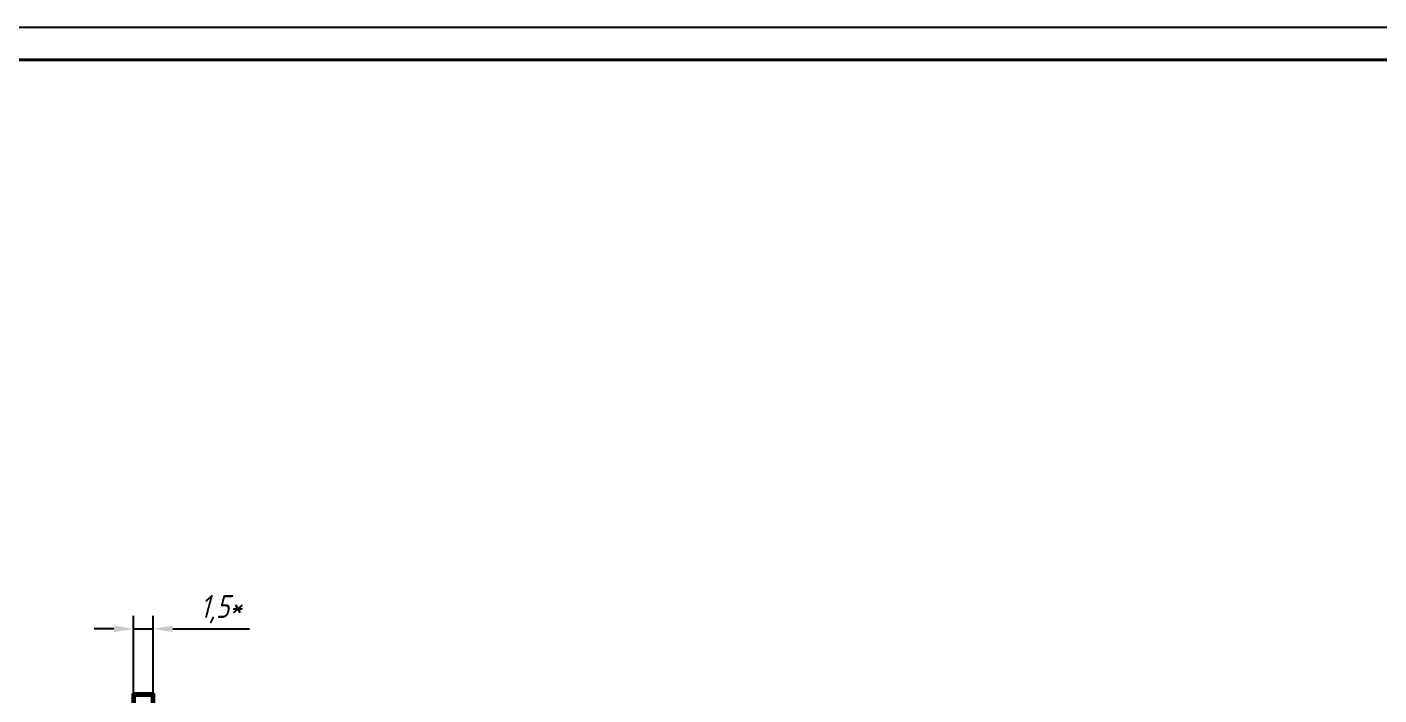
# Paper-space layout 'Layout1' of a CAD drawing. Extents: x -1 to 840, y -1 to 593.
# Drawn here: x 412.6 to 619, y 491.3 to 593.2 of the extents above; entities that cross this region are included whole.
import ezdxf

# ---------------------------------------------------------------- set-up
doc = ezdxf.new("R2010")
doc.units = 0
doc.header["$MEASUREMENT"] = 0
doc.layers.get('0').update_dxf_attribs({"linetype": 'CONTINUOUS', "lineweight": 15})
doc.layers.get('DEFPOINTS').update_dxf_attribs({"linetype": 'CONTINUOUS'})
doc.layers.add('KONTUR', color=7, linetype='CONTINUOUS')
doc.layers.add('PDF _Геометрия', color=7, linetype='CONTINUOUS')
doc.layers.add('Основная', color=7, linetype='CONTINUOUS', lineweight=40)
doc.styles.add('GOST type A0', font='', dxfattribs={"oblique": 15, "height": 3.5})
doc.styles.get('GOST type A0').set_extended_font_data('GOST type A')
doc.dimstyles.new('ГОСТ type A', dxfattribs={"dimtxt": 3.5, "dimasz": 3, "dimexe": 2, "dimexo": 0, "dimgap": 1, "dimtad": 1, "dimtoh": 1, "dimtxsty": 'GOST type A0', "dimcen": 0, "dimazin": 2, "dimtfac": 1, "dimtmove": 0, "dimatfit": 3, "dimfxl": 1, "dimarcsym": 0})

# ---------------------------------------------------------------- blocks, each defined once
blk = doc.blocks.new('*D24')
at = {"color": 0, "lineweight": -2, "transparency": 16777216}
for p, q in [((428.85, 491.36), (428.85, 503.36)), ((431.85, 491.36), (431.85, 503.36)), ((425.85, 501.36), (422.85, 501.36)), ((428.85, 501.36), (431.85, 501.36)), ((434.85, 501.36), (446.55, 501.36))]:
    blk.add_line(p, q, dxfattribs=at)
at = {"color": 0, "transparency": 16777216}
for points in [[(425.85, 501.86), (425.85, 500.86), (428.85, 501.36)], [(434.85, 501.86), (434.85, 500.86), (431.85, 501.36)]]:
    blk.add_solid(points, dxfattribs=at)
at = {"layer": 'DEFPOINTS', "color": 0, "transparency": 16777216}
for p in [(431.85, 501.36), (428.85, 491.36), (431.85, 491.36)]:
    blk.add_point(p, dxfattribs=at)
at = {"color": 0, "transparency": 16777216, "insert": (442.2, 504.37), "char_height": 3.5, "attachment_point": 5, "style": 'GOST type A0'}
blk.add_mtext('1,5*', dxfattribs=at)

psp = doc.layouts.get("Layout1")

# ---------------------------------------------------------------- linework, layer by layer
psp.add_line((428.849, 491.359), (428.849, 501.359))
at = {"layer": 'KONTUR'}
psp.add_line((-0.792, 593.208), (840.208, 593.208), dxfattribs=at)
at = {"layer": 'PDF _Геометрия', "lineweight": 60}
psp.add_lwpolyline([(431.85, 491.359), (428.849, 491.359), (431.85, 491.359), (428.849, 491.359), (428.849, 331.359), (431.85, 331.359)], close=True, dxfattribs=at)
at = {"layer": 'PDF _Геометрия', "lineweight": 0}
psp.add_lwpolyline([(431.85, 491.359), (431.85, 491.359)], dxfattribs=at)
psp.add_lwpolyline([(431.85, 491.359), (431.85, 491.359)], dxfattribs=at)
psp.add_lwpolyline([(431.85, 491.359), (431.85, 491.359)], dxfattribs=at)
psp.add_lwpolyline([(431.85, 491.359), (431.85, 491.359)], dxfattribs=at)
psp.add_lwpolyline([(431.85, 491.359), (431.85, 491.359)], dxfattribs=at)
psp.add_lwpolyline([(431.85, 491.359), (431.85, 491.359)], dxfattribs=at)
psp.add_lwpolyline([(431.85, 491.359), (431.85, 491.359)], dxfattribs=at)
psp.add_lwpolyline([(431.85, 491.359), (431.85, 491.359)], dxfattribs=at)
psp.add_lwpolyline([(431.85, 491.359), (431.85, 491.359)], dxfattribs=at)
psp.add_lwpolyline([(431.85, 491.359), (431.85, 491.359)], dxfattribs=at)
psp.add_lwpolyline([(431.85, 491.359), (431.85, 491.359)], dxfattribs=at)
psp.add_lwpolyline([(431.85, 491.359), (431.85, 491.359)], dxfattribs=at)
psp.add_lwpolyline([(431.85, 491.359), (431.85, 491.359)], dxfattribs=at)
psp.add_lwpolyline([(431.85, 491.359), (431.85, 491.359)], dxfattribs=at)
psp.add_lwpolyline([(431.85, 491.359), (431.85, 491.359)], dxfattribs=at)
psp.add_lwpolyline([(431.85, 491.359), (431.85, 491.359)], dxfattribs=at)
psp.add_lwpolyline([(431.85, 491.359), (431.85, 491.359)], dxfattribs=at)
psp.add_lwpolyline([(431.85, 491.359), (431.85, 491.359)], dxfattribs=at)
psp.add_lwpolyline([(431.85, 491.359), (431.85, 491.359)], dxfattribs=at)
psp.add_lwpolyline([(431.85, 491.359), (431.85, 491.359)], dxfattribs=at)
psp.add_lwpolyline([(431.85, 491.359), (431.85, 491.359)], dxfattribs=at)
psp.add_lwpolyline([(431.85, 491.359), (431.85, 491.359)], dxfattribs=at)
psp.add_lwpolyline([(431.85, 491.359), (431.85, 491.359)], dxfattribs=at)
psp.add_lwpolyline([(431.85, 491.359), (431.85, 491.359)], dxfattribs=at)
psp.add_lwpolyline([(431.85, 491.359), (431.85, 491.359)], dxfattribs=at)
psp.add_lwpolyline([(431.85, 491.359), (431.85, 491.359)], dxfattribs=at)
psp.add_lwpolyline([(431.85, 491.359), (431.85, 491.359)], dxfattribs=at)
psp.add_lwpolyline([(431.85, 491.359), (431.85, 491.359)], dxfattribs=at)
psp.add_lwpolyline([(431.85, 491.359), (431.85, 491.359)], dxfattribs=at)
psp.add_lwpolyline([(431.85, 491.359), (431.85, 491.359)], dxfattribs=at)
psp.add_lwpolyline([(431.85, 491.359), (431.85, 491.359)], dxfattribs=at)
psp.add_lwpolyline([(431.85, 491.359), (431.85, 491.359)], dxfattribs=at)
psp.add_lwpolyline([(431.85, 491.359), (431.85, 491.359)], dxfattribs=at)
psp.add_lwpolyline([(431.85, 491.359), (431.85, 491.359)], dxfattribs=at)
psp.add_lwpolyline([(431.85, 491.359), (431.85, 491.359)], dxfattribs=at)
psp.add_lwpolyline([(431.85, 491.359), (431.85, 491.359)], dxfattribs=at)
psp.add_lwpolyline([(431.85, 491.359), (431.85, 491.359)], dxfattribs=at)
psp.add_lwpolyline([(431.85, 491.359), (431.85, 491.359)], dxfattribs=at)
psp.add_lwpolyline([(431.85, 491.359), (431.85, 491.359)], dxfattribs=at)
psp.add_lwpolyline([(431.85, 491.359), (431.85, 491.359)], dxfattribs=at)
psp.add_lwpolyline([(431.85, 491.359), (431.85, 491.359)], dxfattribs=at)
psp.add_lwpolyline([(431.85, 491.359), (431.85, 491.359)], dxfattribs=at)
psp.add_lwpolyline([(431.85, 491.359), (431.85, 491.359)], dxfattribs=at)
psp.add_lwpolyline([(431.85, 491.359), (431.85, 491.359)], dxfattribs=at)
psp.add_lwpolyline([(431.85, 491.359), (431.85, 491.359)], dxfattribs=at)
psp.add_lwpolyline([(431.85, 491.359), (431.85, 491.359)], dxfattribs=at)
psp.add_lwpolyline([(431.85, 491.359), (431.85, 491.359)], dxfattribs=at)
psp.add_lwpolyline([(431.85, 491.359), (431.85, 491.359)], dxfattribs=at)
psp.add_lwpolyline([(431.85, 491.359), (431.85, 491.359)], dxfattribs=at)
psp.add_lwpolyline([(431.85, 491.359), (431.85, 491.359)], dxfattribs=at)
psp.add_lwpolyline([(431.85, 491.359), (431.85, 491.359)], dxfattribs=at)
psp.add_lwpolyline([(431.85, 491.359), (431.85, 491.359)], dxfattribs=at)
psp.add_lwpolyline([(431.85, 491.359), (431.85, 491.359)], dxfattribs=at)
psp.add_lwpolyline([(431.85, 491.359), (431.85, 491.359)], dxfattribs=at)
psp.add_lwpolyline([(431.85, 491.359), (431.85, 491.359)], dxfattribs=at)
psp.add_lwpolyline([(431.85, 491.359), (431.85, 491.359)], dxfattribs=at)
psp.add_lwpolyline([(431.85, 491.359), (431.85, 491.359)], dxfattribs=at)
psp.add_lwpolyline([(431.85, 491.359), (431.85, 491.359)], dxfattribs=at)
psp.add_lwpolyline([(431.85, 491.359), (431.85, 491.359)], dxfattribs=at)
psp.add_lwpolyline([(431.85, 491.359), (431.85, 491.359)], dxfattribs=at)
psp.add_lwpolyline([(431.85, 491.359), (431.85, 491.359)], dxfattribs=at)
psp.add_lwpolyline([(431.85, 491.359), (431.85, 491.359)], dxfattribs=at)
psp.add_lwpolyline([(431.85, 491.359), (431.85, 491.359)], dxfattribs=at)
psp.add_lwpolyline([(431.85, 491.359), (431.85, 491.359)], dxfattribs=at)
psp.add_lwpolyline([(431.85, 491.359), (431.85, 491.359)], dxfattribs=at)
psp.add_lwpolyline([(431.85, 491.359), (431.85, 491.359)], dxfattribs=at)
psp.add_lwpolyline([(431.85, 491.359), (431.85, 491.359)], dxfattribs=at)
psp.add_lwpolyline([(431.85, 491.359), (431.85, 491.359)], dxfattribs=at)
psp.add_lwpolyline([(431.85, 491.359), (431.85, 491.359)], dxfattribs=at)
psp.add_lwpolyline([(431.85, 491.359), (431.85, 491.359)], dxfattribs=at)
psp.add_lwpolyline([(431.85, 491.359), (431.85, 491.359)], dxfattribs=at)
psp.add_lwpolyline([(431.85, 491.359), (431.85, 491.359)], dxfattribs=at)
psp.add_lwpolyline([(431.85, 491.359), (431.85, 491.359)], dxfattribs=at)
psp.add_lwpolyline([(431.85, 491.359), (431.85, 491.359)], dxfattribs=at)
psp.add_lwpolyline([(431.85, 491.359), (431.85, 491.359)], dxfattribs=at)
psp.add_lwpolyline([(431.85, 491.359), (431.85, 491.359)], dxfattribs=at)
psp.add_lwpolyline([(431.85, 491.359), (431.85, 491.359)], dxfattribs=at)
psp.add_lwpolyline([(431.85, 491.359), (431.85, 491.359)], dxfattribs=at)
psp.add_lwpolyline([(431.85, 491.359), (431.85, 491.359)], dxfattribs=at)
psp.add_lwpolyline([(431.85, 491.359), (431.85, 491.359)], dxfattribs=at)
psp.add_lwpolyline([(431.85, 491.359), (431.85, 491.359)], dxfattribs=at)
psp.add_lwpolyline([(431.85, 491.359), (431.85, 491.359)], dxfattribs=at)
psp.add_lwpolyline([(431.85, 491.359), (431.85, 491.359)], dxfattribs=at)
psp.add_lwpolyline([(431.85, 491.359), (431.85, 491.359)], dxfattribs=at)
psp.add_lwpolyline([(431.85, 491.359), (431.85, 491.359)], dxfattribs=at)
psp.add_lwpolyline([(431.85, 491.359), (431.85, 491.359)], dxfattribs=at)
psp.add_lwpolyline([(431.85, 491.359), (431.85, 491.359)], dxfattribs=at)
psp.add_lwpolyline([(431.85, 491.359), (431.85, 491.359)], dxfattribs=at)
psp.add_lwpolyline([(431.85, 491.359), (431.85, 491.359)], dxfattribs=at)
psp.add_lwpolyline([(431.85, 491.359), (431.85, 491.359)], dxfattribs=at)
psp.add_lwpolyline([(431.85, 491.359), (431.85, 491.359)], dxfattribs=at)
psp.add_lwpolyline([(431.85, 491.359), (431.85, 491.359)], dxfattribs=at)
psp.add_lwpolyline([(431.85, 491.359), (431.85, 491.359)], dxfattribs=at)
psp.add_lwpolyline([(431.85, 491.359), (431.85, 491.359)], dxfattribs=at)
psp.add_lwpolyline([(431.85, 491.359), (431.85, 491.359)], dxfattribs=at)
psp.add_lwpolyline([(431.85, 491.359), (431.85, 491.359)], dxfattribs=at)
psp.add_lwpolyline([(431.85, 491.359), (431.85, 491.359)], dxfattribs=at)
psp.add_lwpolyline([(431.85, 491.359), (431.85, 491.359)], dxfattribs=at)
psp.add_lwpolyline([(431.85, 491.359), (431.85, 491.359)], dxfattribs=at)
psp.add_lwpolyline([(431.85, 491.359), (431.85, 491.359)], dxfattribs=at)
psp.add_lwpolyline([(431.85, 491.359), (431.85, 491.359)], dxfattribs=at)
psp.add_lwpolyline([(431.85, 491.359), (431.85, 491.359)], dxfattribs=at)
psp.add_lwpolyline([(431.85, 491.359), (431.85, 491.359)], dxfattribs=at)
psp.add_lwpolyline([(431.85, 491.359), (431.85, 491.359)], dxfattribs=at)
psp.add_lwpolyline([(431.85, 491.359), (431.85, 491.359)], dxfattribs=at)
psp.add_lwpolyline([(431.85, 491.359), (431.85, 491.359)], dxfattribs=at)
psp.add_lwpolyline([(431.85, 491.359), (431.85, 491.359)], dxfattribs=at)
psp.add_lwpolyline([(431.85, 491.359), (431.85, 491.359)], dxfattribs=at)
psp.add_lwpolyline([(431.85, 491.359), (431.85, 491.359)], dxfattribs=at)
psp.add_lwpolyline([(431.85, 491.359), (431.85, 491.359)], dxfattribs=at)
psp.add_lwpolyline([(431.85, 491.359), (431.85, 491.359)], dxfattribs=at)
psp.add_lwpolyline([(431.85, 491.359), (431.85, 491.359)], dxfattribs=at)
psp.add_lwpolyline([(431.85, 491.359), (431.85, 491.359)], dxfattribs=at)
psp.add_lwpolyline([(431.85, 491.359), (431.85, 491.359)], dxfattribs=at)
psp.add_lwpolyline([(431.85, 491.359), (431.85, 491.359)], dxfattribs=at)
psp.add_lwpolyline([(431.85, 491.359), (431.85, 491.359)], dxfattribs=at)
psp.add_lwpolyline([(431.85, 491.359), (431.85, 491.359)], dxfattribs=at)
psp.add_lwpolyline([(431.85, 491.359), (431.85, 491.359)], dxfattribs=at)
psp.add_lwpolyline([(431.85, 491.359), (431.85, 491.359)], dxfattribs=at)
psp.add_lwpolyline([(431.85, 491.359), (431.85, 491.359)], dxfattribs=at)
psp.add_lwpolyline([(431.85, 491.359), (431.85, 491.359)], dxfattribs=at)
psp.add_lwpolyline([(431.85, 491.359), (431.85, 491.359)], dxfattribs=at)
psp.add_lwpolyline([(431.85, 491.359), (431.85, 491.359)], dxfattribs=at)
psp.add_lwpolyline([(431.85, 491.359), (431.85, 491.359)], dxfattribs=at)
psp.add_lwpolyline([(431.85, 491.359), (431.85, 491.359)], dxfattribs=at)
psp.add_lwpolyline([(431.85, 491.359), (431.85, 491.359)], dxfattribs=at)
psp.add_lwpolyline([(431.85, 491.359), (431.85, 491.359)], dxfattribs=at)
psp.add_lwpolyline([(431.85, 491.359), (431.85, 491.359)], dxfattribs=at)
psp.add_lwpolyline([(431.85, 491.359), (431.85, 491.359)], dxfattribs=at)
psp.add_lwpolyline([(431.85, 491.359), (431.85, 491.359)], dxfattribs=at)
psp.add_lwpolyline([(431.85, 491.359), (431.85, 491.359)], dxfattribs=at)
psp.add_lwpolyline([(431.85, 491.359), (431.85, 491.359)], dxfattribs=at)
psp.add_lwpolyline([(431.85, 491.359), (431.85, 491.359)], dxfattribs=at)
psp.add_lwpolyline([(431.85, 491.359), (431.85, 491.359)], dxfattribs=at)
psp.add_lwpolyline([(431.85, 491.359), (431.85, 491.359)], dxfattribs=at)
psp.add_lwpolyline([(431.85, 491.359), (431.85, 491.359)], dxfattribs=at)
psp.add_lwpolyline([(431.85, 491.359), (431.85, 491.359)], dxfattribs=at)
psp.add_lwpolyline([(431.85, 491.359), (431.85, 491.359)], dxfattribs=at)
psp.add_lwpolyline([(431.85, 491.359), (431.85, 491.359)], dxfattribs=at)
psp.add_lwpolyline([(431.85, 491.359), (431.85, 491.359)], dxfattribs=at)
psp.add_lwpolyline([(431.85, 491.359), (431.85, 491.359)], dxfattribs=at)
psp.add_lwpolyline([(431.85, 491.359), (431.85, 491.359)], dxfattribs=at)
psp.add_lwpolyline([(431.85, 491.359), (431.85, 491.359)], dxfattribs=at)
psp.add_lwpolyline([(431.85, 491.359), (431.85, 491.359)], dxfattribs=at)
psp.add_lwpolyline([(431.85, 491.359), (431.85, 491.359)], dxfattribs=at)
psp.add_lwpolyline([(431.85, 491.359), (431.85, 491.359)], dxfattribs=at)
psp.add_lwpolyline([(431.85, 491.359), (431.85, 491.359)], dxfattribs=at)
psp.add_lwpolyline([(431.85, 491.359), (431.85, 491.359)], dxfattribs=at)
psp.add_lwpolyline([(431.85, 491.359), (431.85, 491.359)], dxfattribs=at)
psp.add_lwpolyline([(431.85, 491.359), (431.85, 491.359)], dxfattribs=at)
psp.add_lwpolyline([(431.85, 491.359), (431.85, 491.359)], dxfattribs=at)
psp.add_lwpolyline([(431.85, 491.359), (431.85, 491.359)], dxfattribs=at)
psp.add_lwpolyline([(431.85, 491.359), (431.85, 491.359)], dxfattribs=at)
psp.add_lwpolyline([(431.85, 491.359), (431.85, 491.359)], dxfattribs=at)
psp.add_lwpolyline([(431.85, 491.359), (431.85, 491.359)], dxfattribs=at)
psp.add_lwpolyline([(431.85, 491.359), (431.85, 491.359)], dxfattribs=at)
psp.add_lwpolyline([(431.85, 491.359), (431.85, 491.359)], dxfattribs=at)
psp.add_lwpolyline([(431.85, 491.359), (431.85, 491.359)], dxfattribs=at)
psp.add_lwpolyline([(431.85, 491.359), (431.85, 491.359)], dxfattribs=at)
psp.add_lwpolyline([(431.85, 491.359), (431.85, 491.359)], dxfattribs=at)
psp.add_lwpolyline([(431.85, 491.359), (431.85, 491.359)], dxfattribs=at)
psp.add_lwpolyline([(431.85, 491.359), (431.85, 491.359)], dxfattribs=at)
psp.add_lwpolyline([(431.85, 491.359), (431.85, 491.359)], dxfattribs=at)
psp.add_lwpolyline([(431.85, 491.359), (431.85, 491.359)], dxfattribs=at)
psp.add_lwpolyline([(431.85, 491.359), (431.85, 491.359)], dxfattribs=at)
psp.add_lwpolyline([(431.85, 491.359), (431.85, 491.359)], dxfattribs=at)
psp.add_lwpolyline([(431.85, 491.359), (431.85, 491.359)], dxfattribs=at)
psp.add_lwpolyline([(431.85, 491.359), (431.85, 491.359)], dxfattribs=at)
psp.add_lwpolyline([(431.85, 491.359), (431.85, 491.359)], dxfattribs=at)
psp.add_lwpolyline([(431.85, 491.359), (431.85, 491.359)], dxfattribs=at)
psp.add_lwpolyline([(431.85, 491.359), (431.85, 491.359)], dxfattribs=at)
psp.add_lwpolyline([(431.85, 491.359), (431.85, 491.359)], dxfattribs=at)
psp.add_lwpolyline([(431.85, 491.359), (431.85, 491.359)], dxfattribs=at)
psp.add_lwpolyline([(431.85, 491.359), (431.85, 491.359)], dxfattribs=at)
psp.add_lwpolyline([(431.85, 491.359), (431.85, 491.359)], dxfattribs=at)
psp.add_lwpolyline([(431.85, 491.359), (431.85, 491.359)], dxfattribs=at)
psp.add_lwpolyline([(431.85, 491.359), (431.85, 491.359)], dxfattribs=at)
psp.add_lwpolyline([(431.85, 491.359), (431.85, 491.359)], dxfattribs=at)
psp.add_lwpolyline([(431.85, 491.359), (431.85, 491.359)], dxfattribs=at)
psp.add_lwpolyline([(431.85, 491.359), (431.85, 491.359)], dxfattribs=at)
psp.add_lwpolyline([(431.85, 491.359), (431.85, 491.359)], dxfattribs=at)
psp.add_lwpolyline([(431.85, 491.359), (431.85, 491.359)], dxfattribs=at)
psp.add_lwpolyline([(431.85, 491.359), (431.85, 491.359)], dxfattribs=at)
psp.add_lwpolyline([(431.85, 491.359), (431.85, 491.359)], dxfattribs=at)
psp.add_lwpolyline([(431.85, 491.359), (431.85, 491.359)], dxfattribs=at)
psp.add_lwpolyline([(431.85, 491.359), (431.85, 491.359)], dxfattribs=at)
psp.add_lwpolyline([(431.85, 491.359), (431.85, 491.359)], dxfattribs=at)
psp.add_lwpolyline([(431.85, 491.359), (431.85, 491.359)], dxfattribs=at)
psp.add_lwpolyline([(431.85, 491.359), (431.85, 491.359)], dxfattribs=at)
psp.add_lwpolyline([(431.85, 491.359), (431.85, 491.359)], dxfattribs=at)
psp.add_lwpolyline([(431.85, 491.359), (431.85, 491.359)], dxfattribs=at)
psp.add_lwpolyline([(431.85, 491.359), (431.85, 491.359)], dxfattribs=at)
psp.add_lwpolyline([(431.85, 491.359), (431.85, 491.359)], dxfattribs=at)
psp.add_lwpolyline([(431.85, 491.359), (431.85, 491.359)], dxfattribs=at)
psp.add_lwpolyline([(431.85, 491.359), (431.85, 491.359)], dxfattribs=at)
psp.add_lwpolyline([(431.85, 491.359), (431.85, 491.359)], dxfattribs=at)
psp.add_lwpolyline([(431.85, 491.359), (431.85, 491.359)], dxfattribs=at)
psp.add_lwpolyline([(431.85, 491.359), (431.85, 491.359)], dxfattribs=at)
psp.add_lwpolyline([(431.85, 491.359), (431.85, 491.359)], dxfattribs=at)
psp.add_lwpolyline([(431.85, 491.359), (431.85, 491.359)], dxfattribs=at)
psp.add_lwpolyline([(431.85, 491.359), (431.85, 491.359)], dxfattribs=at)
psp.add_lwpolyline([(431.85, 491.359), (431.85, 491.359)], dxfattribs=at)
psp.add_lwpolyline([(431.85, 491.359), (431.85, 491.359)], dxfattribs=at)
psp.add_lwpolyline([(431.85, 491.359), (431.85, 491.359)], dxfattribs=at)
psp.add_lwpolyline([(431.85, 491.359), (431.85, 491.359)], dxfattribs=at)
psp.add_lwpolyline([(431.85, 491.359), (431.85, 491.359)], dxfattribs=at)
psp.add_lwpolyline([(431.85, 491.359), (431.85, 491.359)], dxfattribs=at)
psp.add_lwpolyline([(431.85, 491.359), (431.85, 491.359)], dxfattribs=at)
psp.add_lwpolyline([(431.85, 491.359), (431.85, 491.359)], dxfattribs=at)
psp.add_lwpolyline([(431.85, 491.359), (431.85, 491.359)], dxfattribs=at)
psp.add_lwpolyline([(431.85, 491.359), (431.85, 491.359)], dxfattribs=at)
psp.add_lwpolyline([(431.85, 491.359), (431.85, 491.359)], dxfattribs=at)
psp.add_lwpolyline([(431.85, 491.359), (431.85, 491.359)], dxfattribs=at)
psp.add_lwpolyline([(431.85, 491.359), (431.85, 491.359)], dxfattribs=at)
psp.add_lwpolyline([(431.85, 491.359), (431.85, 491.359)], dxfattribs=at)
psp.add_lwpolyline([(431.85, 491.359), (431.85, 491.359)], dxfattribs=at)
psp.add_lwpolyline([(431.85, 491.359), (431.85, 491.359)], dxfattribs=at)
psp.add_lwpolyline([(431.85, 491.359), (431.85, 491.359)], dxfattribs=at)
psp.add_lwpolyline([(431.85, 491.359), (431.85, 491.359)], dxfattribs=at)
psp.add_lwpolyline([(431.85, 491.359), (431.85, 491.359)], dxfattribs=at)
psp.add_lwpolyline([(431.85, 491.359), (431.85, 491.359)], dxfattribs=at)
psp.add_lwpolyline([(431.85, 491.359), (431.85, 491.359)], dxfattribs=at)
psp.add_lwpolyline([(431.85, 491.359), (431.85, 491.359)], dxfattribs=at)
psp.add_lwpolyline([(431.85, 491.359), (431.85, 491.359)], dxfattribs=at)
psp.add_lwpolyline([(431.85, 491.359), (431.85, 491.359)], dxfattribs=at)
psp.add_lwpolyline([(431.85, 491.359), (431.85, 491.359)], dxfattribs=at)
psp.add_lwpolyline([(431.85, 491.359), (431.85, 491.359)], dxfattribs=at)
psp.add_lwpolyline([(431.85, 491.359), (431.85, 491.359)], dxfattribs=at)
psp.add_lwpolyline([(431.85, 491.359), (431.85, 491.359)], dxfattribs=at)
psp.add_lwpolyline([(431.85, 491.359), (431.85, 491.359)], dxfattribs=at)
psp.add_lwpolyline([(431.85, 491.359), (431.85, 491.359)], dxfattribs=at)
psp.add_lwpolyline([(431.85, 491.359), (431.85, 491.359)], dxfattribs=at)
psp.add_lwpolyline([(431.85, 491.359), (431.85, 491.359)], dxfattribs=at)
psp.add_lwpolyline([(431.85, 491.359), (431.85, 491.359)], dxfattribs=at)
psp.add_lwpolyline([(431.85, 491.359), (431.85, 491.359)], dxfattribs=at)
psp.add_lwpolyline([(431.85, 491.359), (431.85, 491.359)], dxfattribs=at)
psp.add_lwpolyline([(431.85, 491.359), (431.85, 491.359)], dxfattribs=at)
psp.add_lwpolyline([(431.85, 491.359), (431.85, 491.359)], dxfattribs=at)
psp.add_lwpolyline([(431.85, 491.359), (431.85, 491.359)], dxfattribs=at)
psp.add_lwpolyline([(431.85, 491.359), (431.85, 491.359)], dxfattribs=at)
psp.add_lwpolyline([(431.85, 491.359), (431.85, 491.359)], dxfattribs=at)
psp.add_lwpolyline([(431.85, 491.359), (431.85, 491.359)], dxfattribs=at)
psp.add_lwpolyline([(431.85, 491.359), (431.85, 491.359)], dxfattribs=at)
psp.add_lwpolyline([(431.85, 491.359), (431.85, 491.359)], dxfattribs=at)
psp.add_lwpolyline([(431.85, 491.359), (431.85, 491.359)], dxfattribs=at)
psp.add_lwpolyline([(431.85, 491.359), (431.85, 491.359)], dxfattribs=at)
psp.add_lwpolyline([(431.85, 491.359), (431.85, 491.359)], dxfattribs=at)
psp.add_lwpolyline([(431.85, 491.359), (431.85, 491.359)], dxfattribs=at)
psp.add_lwpolyline([(431.85, 491.359), (431.85, 491.359)], dxfattribs=at)
psp.add_lwpolyline([(431.85, 491.359), (431.85, 491.359)], dxfattribs=at)
psp.add_lwpolyline([(431.85, 491.359), (431.85, 491.359)], dxfattribs=at)
psp.add_lwpolyline([(431.85, 491.359), (431.85, 491.359)], dxfattribs=at)
psp.add_lwpolyline([(431.85, 491.359), (431.85, 491.359)], dxfattribs=at)
psp.add_lwpolyline([(431.85, 491.359), (431.85, 491.359)], dxfattribs=at)
psp.add_lwpolyline([(431.85, 491.359), (431.85, 491.359)], dxfattribs=at)
psp.add_lwpolyline([(431.85, 491.359), (431.85, 491.359)], dxfattribs=at)
psp.add_lwpolyline([(431.85, 491.359), (431.85, 491.359)], dxfattribs=at)
psp.add_lwpolyline([(431.85, 491.359), (431.85, 491.359)], dxfattribs=at)
psp.add_lwpolyline([(431.85, 491.359), (431.85, 491.359)], dxfattribs=at)
psp.add_lwpolyline([(431.85, 491.359), (431.85, 491.359)], dxfattribs=at)
psp.add_lwpolyline([(431.85, 491.359), (431.85, 491.359)], dxfattribs=at)
psp.add_lwpolyline([(431.85, 491.359), (431.85, 491.359)], dxfattribs=at)
psp.add_lwpolyline([(431.85, 491.359), (431.85, 491.359)], dxfattribs=at)
psp.add_lwpolyline([(431.85, 491.359), (431.85, 491.359)], dxfattribs=at)
psp.add_lwpolyline([(431.85, 491.359), (431.85, 491.359)], dxfattribs=at)
psp.add_lwpolyline([(431.85, 491.359), (431.85, 491.359)], dxfattribs=at)
psp.add_lwpolyline([(431.85, 491.359), (431.85, 491.359)], dxfattribs=at)
psp.add_lwpolyline([(431.85, 491.359), (431.85, 491.359)], dxfattribs=at)
psp.add_lwpolyline([(431.85, 491.359), (431.85, 491.359)], dxfattribs=at)
psp.add_lwpolyline([(431.85, 491.359), (431.85, 491.359)], dxfattribs=at)
psp.add_lwpolyline([(431.85, 491.359), (431.85, 491.359)], dxfattribs=at)
psp.add_lwpolyline([(431.85, 491.359), (431.85, 491.359)], dxfattribs=at)
psp.add_lwpolyline([(431.85, 491.359), (431.85, 491.359)], dxfattribs=at)
psp.add_lwpolyline([(431.85, 491.359), (431.85, 491.359)], dxfattribs=at)
psp.add_lwpolyline([(431.85, 491.359), (431.85, 491.359)], dxfattribs=at)
psp.add_lwpolyline([(431.85, 491.359), (431.85, 491.359)], dxfattribs=at)
psp.add_lwpolyline([(431.85, 491.359), (431.85, 491.359)], dxfattribs=at)
psp.add_lwpolyline([(431.85, 491.359), (431.85, 491.359)], dxfattribs=at)
psp.add_lwpolyline([(431.85, 491.359), (431.85, 491.359)], dxfattribs=at)
psp.add_lwpolyline([(431.85, 491.359), (431.85, 491.359)], dxfattribs=at)
psp.add_lwpolyline([(431.85, 491.359), (431.85, 491.359)], dxfattribs=at)
psp.add_lwpolyline([(431.85, 491.359), (431.85, 491.359)], dxfattribs=at)
psp.add_lwpolyline([(431.85, 491.359), (431.85, 491.359)], dxfattribs=at)
psp.add_lwpolyline([(431.85, 491.359), (431.85, 491.359)], dxfattribs=at)
psp.add_lwpolyline([(431.85, 491.359), (431.85, 491.359)], dxfattribs=at)
psp.add_lwpolyline([(431.85, 491.359), (431.85, 491.359)], dxfattribs=at)
psp.add_lwpolyline([(431.85, 491.359), (431.85, 491.359)], dxfattribs=at)
psp.add_lwpolyline([(431.85, 491.359), (431.85, 491.359)], dxfattribs=at)
psp.add_lwpolyline([(431.85, 491.359), (431.85, 491.359)], dxfattribs=at)
psp.add_lwpolyline([(431.85, 491.359), (431.85, 491.359)], dxfattribs=at)
psp.add_lwpolyline([(431.85, 491.359), (431.85, 491.359)], dxfattribs=at)
psp.add_lwpolyline([(431.85, 491.359), (431.85, 491.359)], dxfattribs=at)
psp.add_lwpolyline([(431.85, 491.359), (431.85, 491.359)], dxfattribs=at)
psp.add_lwpolyline([(431.85, 491.359), (431.85, 491.359)], dxfattribs=at)
psp.add_lwpolyline([(431.85, 491.359), (431.85, 491.359)], dxfattribs=at)
psp.add_lwpolyline([(431.85, 491.359), (431.85, 491.359)], dxfattribs=at)
psp.add_lwpolyline([(431.85, 491.359), (431.85, 491.359)], dxfattribs=at)
psp.add_lwpolyline([(431.85, 491.359), (431.85, 491.359)], dxfattribs=at)
psp.add_lwpolyline([(431.85, 491.359), (431.85, 491.359)], dxfattribs=at)
psp.add_lwpolyline([(431.85, 491.359), (431.85, 491.359)], dxfattribs=at)
psp.add_lwpolyline([(431.85, 491.359), (431.85, 491.359)], dxfattribs=at)
psp.add_lwpolyline([(431.85, 491.359), (431.85, 491.359)], dxfattribs=at)
psp.add_lwpolyline([(431.85, 491.359), (431.85, 491.359)], dxfattribs=at)
psp.add_lwpolyline([(431.85, 491.359), (431.85, 491.359)], dxfattribs=at)
psp.add_lwpolyline([(431.85, 491.359), (431.85, 491.359)], dxfattribs=at)
psp.add_lwpolyline([(431.85, 491.359), (431.85, 491.359)], dxfattribs=at)
psp.add_lwpolyline([(431.85, 491.359), (431.85, 491.359)], dxfattribs=at)
psp.add_lwpolyline([(431.85, 491.359), (431.85, 491.359)], dxfattribs=at)
psp.add_lwpolyline([(431.85, 491.359), (431.85, 491.359)], dxfattribs=at)
psp.add_lwpolyline([(431.85, 491.359), (431.85, 491.359)], dxfattribs=at)
psp.add_lwpolyline([(431.85, 491.359), (431.85, 491.359)], dxfattribs=at)
psp.add_lwpolyline([(431.85, 491.359), (431.85, 491.359)], dxfattribs=at)
psp.add_lwpolyline([(431.85, 491.359), (431.85, 491.359)], dxfattribs=at)
psp.add_lwpolyline([(431.85, 491.359), (431.85, 491.359)], dxfattribs=at)
psp.add_lwpolyline([(431.85, 491.359), (431.85, 491.359)], dxfattribs=at)
psp.add_lwpolyline([(431.85, 491.359), (431.85, 491.359)], dxfattribs=at)
psp.add_lwpolyline([(431.85, 491.359), (431.85, 491.359)], dxfattribs=at)
psp.add_lwpolyline([(431.85, 491.359), (431.85, 491.359)], dxfattribs=at)
psp.add_lwpolyline([(431.85, 491.359), (431.85, 491.359)], dxfattribs=at)
psp.add_lwpolyline([(431.85, 491.359), (431.85, 491.359)], dxfattribs=at)
psp.add_lwpolyline([(431.85, 491.359), (431.85, 491.359)], dxfattribs=at)
psp.add_lwpolyline([(431.85, 491.359), (431.85, 491.359)], dxfattribs=at)
psp.add_lwpolyline([(431.85, 491.359), (431.85, 491.359)], dxfattribs=at)
psp.add_lwpolyline([(431.85, 491.359), (431.85, 491.359)], dxfattribs=at)
psp.add_lwpolyline([(431.85, 491.359), (431.85, 491.359)], dxfattribs=at)
psp.add_lwpolyline([(431.85, 491.359), (431.85, 491.359)], dxfattribs=at)
psp.add_lwpolyline([(431.85, 491.359), (431.85, 491.359)], dxfattribs=at)
psp.add_lwpolyline([(431.85, 491.359), (431.85, 491.359)], dxfattribs=at)
psp.add_lwpolyline([(431.85, 491.359), (431.85, 491.359)], dxfattribs=at)
psp.add_lwpolyline([(431.85, 491.359), (431.85, 491.359)], dxfattribs=at)
psp.add_lwpolyline([(431.85, 491.359), (431.85, 491.359)], dxfattribs=at)
psp.add_lwpolyline([(431.85, 491.359), (431.85, 491.359)], dxfattribs=at)
psp.add_lwpolyline([(431.85, 491.359), (431.85, 491.359)], dxfattribs=at)
psp.add_lwpolyline([(431.85, 491.359), (431.85, 491.359)], dxfattribs=at)
psp.add_lwpolyline([(431.85, 491.359), (431.85, 491.359)], dxfattribs=at)
psp.add_lwpolyline([(431.85, 491.359), (431.85, 491.359)], dxfattribs=at)
psp.add_lwpolyline([(431.85, 491.359), (431.85, 491.359)], dxfattribs=at)
psp.add_lwpolyline([(431.85, 491.359), (431.85, 491.359)], dxfattribs=at)
psp.add_lwpolyline([(431.85, 491.359), (431.85, 491.359)], dxfattribs=at)
psp.add_lwpolyline([(431.85, 491.359), (431.85, 491.359)], dxfattribs=at)
psp.add_lwpolyline([(431.85, 491.359), (431.85, 491.359)], dxfattribs=at)
psp.add_lwpolyline([(431.85, 491.359), (431.85, 491.359)], dxfattribs=at)
psp.add_lwpolyline([(431.85, 491.359), (431.85, 491.359)], dxfattribs=at)
psp.add_lwpolyline([(431.85, 491.359), (431.85, 491.359)], dxfattribs=at)
psp.add_lwpolyline([(431.85, 491.359), (431.85, 491.359)], dxfattribs=at)
psp.add_lwpolyline([(431.85, 491.359), (431.85, 491.359)], dxfattribs=at)
psp.add_lwpolyline([(431.85, 491.359), (431.85, 491.359)], dxfattribs=at)
psp.add_lwpolyline([(431.85, 491.359), (431.85, 491.359)], dxfattribs=at)
psp.add_lwpolyline([(431.85, 491.359), (431.85, 491.359)], dxfattribs=at)
psp.add_lwpolyline([(431.85, 491.359), (431.85, 491.359)], dxfattribs=at)
psp.add_lwpolyline([(431.85, 491.359), (431.85, 491.359)], dxfattribs=at)
psp.add_lwpolyline([(431.85, 491.359), (431.85, 491.359)], dxfattribs=at)
psp.add_lwpolyline([(431.85, 491.359), (431.85, 491.359)], dxfattribs=at)
psp.add_lwpolyline([(431.85, 491.359), (431.85, 491.359)], dxfattribs=at)
psp.add_lwpolyline([(431.85, 491.359), (431.85, 491.359)], dxfattribs=at)
psp.add_lwpolyline([(431.85, 491.359), (431.85, 491.359)], dxfattribs=at)
psp.add_lwpolyline([(431.85, 491.359), (431.85, 491.359)], dxfattribs=at)
psp.add_lwpolyline([(431.85, 491.359), (431.85, 491.359)], dxfattribs=at)
psp.add_lwpolyline([(431.85, 491.359), (431.85, 491.359)], dxfattribs=at)
psp.add_lwpolyline([(431.85, 491.359), (431.85, 491.359)], dxfattribs=at)
psp.add_lwpolyline([(431.85, 491.359), (431.85, 491.359)], dxfattribs=at)
psp.add_lwpolyline([(431.85, 491.359), (431.85, 491.359)], dxfattribs=at)
psp.add_lwpolyline([(431.85, 491.359), (431.85, 491.359)], dxfattribs=at)
psp.add_lwpolyline([(431.85, 491.359), (431.85, 491.359)], dxfattribs=at)
psp.add_lwpolyline([(431.85, 491.359), (431.85, 491.359)], dxfattribs=at)
psp.add_lwpolyline([(431.85, 491.359), (431.85, 491.359)], dxfattribs=at)
psp.add_lwpolyline([(431.85, 491.359), (431.85, 491.359)], dxfattribs=at)
psp.add_lwpolyline([(431.85, 491.359), (431.85, 491.359)], dxfattribs=at)
psp.add_lwpolyline([(431.85, 491.359), (431.85, 491.359)], dxfattribs=at)
psp.add_lwpolyline([(431.85, 491.359), (431.85, 491.359)], dxfattribs=at)
psp.add_lwpolyline([(431.85, 491.359), (431.85, 491.359)], dxfattribs=at)
psp.add_lwpolyline([(431.85, 491.359), (431.85, 491.359)], dxfattribs=at)
psp.add_lwpolyline([(431.85, 491.359), (431.85, 491.359)], dxfattribs=at)
psp.add_lwpolyline([(431.85, 491.359), (431.85, 491.359)], dxfattribs=at)
psp.add_lwpolyline([(431.85, 491.359), (431.85, 491.359)], dxfattribs=at)
psp.add_lwpolyline([(431.85, 491.359), (431.85, 491.359)], dxfattribs=at)
psp.add_lwpolyline([(431.85, 491.359), (431.85, 491.359)], dxfattribs=at)
psp.add_lwpolyline([(431.85, 491.359), (431.85, 491.359)], dxfattribs=at)
psp.add_lwpolyline([(431.85, 491.359), (431.85, 491.359)], dxfattribs=at)
psp.add_lwpolyline([(431.85, 491.359), (431.85, 491.359)], dxfattribs=at)
psp.add_lwpolyline([(431.85, 491.359), (431.85, 491.359)], dxfattribs=at)
psp.add_lwpolyline([(431.85, 491.359), (431.85, 491.359)], dxfattribs=at)
psp.add_lwpolyline([(431.85, 491.359), (431.85, 491.359)], dxfattribs=at)
psp.add_lwpolyline([(431.85, 491.359), (431.85, 491.359)], dxfattribs=at)
psp.add_lwpolyline([(431.85, 491.359), (431.85, 491.359)], dxfattribs=at)
psp.add_lwpolyline([(431.85, 491.359), (431.85, 491.359)], dxfattribs=at)
psp.add_lwpolyline([(431.85, 491.359), (431.85, 491.359)], dxfattribs=at)
psp.add_lwpolyline([(431.85, 491.359), (431.85, 491.359)], dxfattribs=at)
psp.add_lwpolyline([(431.85, 491.359), (431.85, 491.359)], dxfattribs=at)
psp.add_lwpolyline([(431.85, 491.359), (431.85, 491.359)], dxfattribs=at)
psp.add_lwpolyline([(431.85, 491.359), (431.85, 491.359)], dxfattribs=at)
psp.add_lwpolyline([(431.85, 491.359), (431.85, 491.359)], dxfattribs=at)
psp.add_lwpolyline([(431.85, 491.359), (431.85, 491.359)], dxfattribs=at)
psp.add_lwpolyline([(431.85, 491.359), (431.85, 491.359)], dxfattribs=at)
psp.add_lwpolyline([(431.85, 491.359), (431.85, 491.359)], dxfattribs=at)
psp.add_lwpolyline([(431.85, 491.359), (431.85, 491.359)], dxfattribs=at)
psp.add_lwpolyline([(431.85, 491.359), (431.85, 491.359)], dxfattribs=at)
psp.add_lwpolyline([(431.85, 491.359), (431.85, 491.359)], dxfattribs=at)
psp.add_lwpolyline([(431.85, 491.359), (431.85, 491.359)], dxfattribs=at)
psp.add_lwpolyline([(431.85, 491.359), (431.85, 491.359)], dxfattribs=at)
psp.add_lwpolyline([(431.85, 491.359), (431.85, 491.359)], dxfattribs=at)
psp.add_lwpolyline([(431.85, 491.359), (431.85, 491.359)], dxfattribs=at)
psp.add_lwpolyline([(431.85, 491.359), (431.85, 491.359)], dxfattribs=at)
psp.add_lwpolyline([(431.85, 491.359), (431.85, 491.359)], dxfattribs=at)
psp.add_lwpolyline([(431.85, 491.359), (431.85, 491.359)], dxfattribs=at)
psp.add_lwpolyline([(431.85, 491.359), (431.85, 491.359)], dxfattribs=at)
psp.add_lwpolyline([(431.85, 491.359), (431.85, 491.359)], dxfattribs=at)
psp.add_lwpolyline([(431.85, 491.359), (431.85, 491.359)], dxfattribs=at)
psp.add_lwpolyline([(431.85, 491.359), (431.85, 491.359)], dxfattribs=at)
psp.add_lwpolyline([(431.85, 491.359), (431.85, 491.359)], dxfattribs=at)
psp.add_lwpolyline([(431.85, 491.359), (431.85, 491.359)], dxfattribs=at)
psp.add_lwpolyline([(431.85, 491.359), (431.85, 491.359)], dxfattribs=at)
psp.add_lwpolyline([(431.85, 491.359), (431.85, 491.359)], dxfattribs=at)
psp.add_lwpolyline([(431.85, 491.359), (431.85, 491.359)], dxfattribs=at)
psp.add_lwpolyline([(431.85, 491.359), (431.85, 491.359)], dxfattribs=at)
psp.add_lwpolyline([(431.85, 491.359), (431.85, 491.359)], dxfattribs=at)
psp.add_lwpolyline([(431.85, 491.359), (431.85, 491.359)], dxfattribs=at)
psp.add_lwpolyline([(431.85, 491.359), (431.85, 491.359)], dxfattribs=at)
psp.add_lwpolyline([(431.85, 491.359), (431.85, 491.359)], dxfattribs=at)
psp.add_lwpolyline([(431.85, 491.359), (431.85, 491.359)], dxfattribs=at)
psp.add_lwpolyline([(431.85, 491.359), (431.85, 491.359)], dxfattribs=at)
psp.add_lwpolyline([(431.85, 491.359), (431.85, 491.359)], dxfattribs=at)
psp.add_lwpolyline([(431.85, 491.359), (431.85, 491.359)], dxfattribs=at)
psp.add_lwpolyline([(431.85, 491.359), (431.85, 491.359)], dxfattribs=at)
psp.add_lwpolyline([(431.85, 491.359), (431.85, 491.359)], dxfattribs=at)
psp.add_lwpolyline([(431.85, 491.359), (431.85, 491.359)], dxfattribs=at)
psp.add_lwpolyline([(431.85, 491.359), (431.85, 491.359)], dxfattribs=at)
psp.add_lwpolyline([(431.85, 491.359), (431.85, 491.359)], dxfattribs=at)
psp.add_lwpolyline([(431.85, 491.359), (431.85, 491.359)], dxfattribs=at)
psp.add_lwpolyline([(431.85, 491.359), (431.85, 491.359)], dxfattribs=at)
psp.add_lwpolyline([(431.85, 491.359), (431.85, 491.359)], dxfattribs=at)
psp.add_lwpolyline([(431.85, 491.359), (431.85, 491.359)], dxfattribs=at)
psp.add_lwpolyline([(431.85, 491.359), (431.85, 491.359)], dxfattribs=at)
psp.add_lwpolyline([(431.85, 491.359), (431.85, 491.359)], dxfattribs=at)
psp.add_lwpolyline([(431.85, 491.359), (431.85, 491.359)], dxfattribs=at)
psp.add_lwpolyline([(431.85, 491.359), (431.85, 491.359)], dxfattribs=at)
psp.add_lwpolyline([(431.85, 491.359), (431.85, 491.359)], dxfattribs=at)
psp.add_lwpolyline([(431.85, 491.359), (431.85, 491.359)], dxfattribs=at)
psp.add_lwpolyline([(431.85, 491.359), (431.85, 491.359)], dxfattribs=at)
psp.add_lwpolyline([(431.85, 491.359), (431.85, 491.359)], dxfattribs=at)
psp.add_lwpolyline([(431.85, 491.359), (431.85, 491.359)], dxfattribs=at)
psp.add_lwpolyline([(431.85, 491.359), (431.85, 491.359)], dxfattribs=at)
psp.add_lwpolyline([(431.85, 491.359), (431.85, 491.359)], dxfattribs=at)
psp.add_lwpolyline([(431.85, 491.359), (431.85, 491.359)], dxfattribs=at)
psp.add_lwpolyline([(431.85, 491.359), (431.85, 491.359)], dxfattribs=at)
psp.add_lwpolyline([(431.85, 491.359), (431.85, 491.359)], dxfattribs=at)
psp.add_lwpolyline([(431.85, 491.359), (431.85, 491.359)], dxfattribs=at)
psp.add_lwpolyline([(431.85, 491.359), (431.85, 491.359)], dxfattribs=at)
psp.add_lwpolyline([(431.85, 491.359), (431.85, 491.359)], dxfattribs=at)
psp.add_lwpolyline([(431.85, 491.359), (431.85, 491.359)], dxfattribs=at)
psp.add_lwpolyline([(431.85, 491.359), (431.85, 491.359)], dxfattribs=at)
psp.add_lwpolyline([(431.85, 491.359), (431.85, 491.359)], dxfattribs=at)
psp.add_lwpolyline([(431.85, 491.359), (431.85, 491.359)], dxfattribs=at)
psp.add_lwpolyline([(431.85, 491.359), (431.85, 491.359)], dxfattribs=at)
psp.add_lwpolyline([(431.85, 491.359), (431.85, 491.359)], dxfattribs=at)
psp.add_lwpolyline([(431.85, 491.359), (431.85, 491.359)], dxfattribs=at)
psp.add_lwpolyline([(431.85, 491.359), (431.85, 491.359)], dxfattribs=at)
psp.add_lwpolyline([(431.85, 491.359), (431.85, 491.359)], dxfattribs=at)
psp.add_lwpolyline([(431.85, 491.359), (431.85, 491.359)], dxfattribs=at)
psp.add_lwpolyline([(431.85, 491.359), (431.85, 491.359)], dxfattribs=at)
psp.add_lwpolyline([(431.85, 491.359), (431.85, 491.359)], dxfattribs=at)
psp.add_lwpolyline([(431.85, 491.359), (431.85, 491.359)], dxfattribs=at)
psp.add_lwpolyline([(431.85, 491.359), (431.85, 491.359)], dxfattribs=at)
psp.add_lwpolyline([(431.85, 491.359), (431.85, 491.359)], dxfattribs=at)
psp.add_lwpolyline([(431.85, 491.359), (431.85, 491.359)], dxfattribs=at)
psp.add_lwpolyline([(431.85, 491.359), (431.85, 491.359)], dxfattribs=at)
psp.add_lwpolyline([(431.85, 491.359), (431.85, 491.359)], dxfattribs=at)
psp.add_lwpolyline([(431.85, 491.359), (431.85, 491.359)], dxfattribs=at)
psp.add_lwpolyline([(431.85, 491.359), (431.85, 491.359)], dxfattribs=at)
psp.add_lwpolyline([(431.85, 491.359), (431.85, 491.359)], dxfattribs=at)
psp.add_lwpolyline([(431.85, 491.359), (431.85, 491.359)], dxfattribs=at)
psp.add_lwpolyline([(431.85, 491.359), (431.85, 491.359)], dxfattribs=at)
psp.add_lwpolyline([(431.85, 491.359), (431.85, 491.359)], dxfattribs=at)
psp.add_lwpolyline([(431.85, 491.359), (431.85, 491.359)], dxfattribs=at)
psp.add_lwpolyline([(431.85, 491.359), (431.85, 491.359)], dxfattribs=at)
psp.add_lwpolyline([(431.85, 491.359), (431.85, 491.359)], dxfattribs=at)
psp.add_lwpolyline([(431.85, 491.359), (431.85, 491.359)], dxfattribs=at)
psp.add_lwpolyline([(431.85, 491.359), (431.85, 491.359)], dxfattribs=at)
psp.add_lwpolyline([(431.85, 491.359), (431.85, 491.359)], dxfattribs=at)
psp.add_lwpolyline([(431.85, 491.359), (431.85, 491.359)], dxfattribs=at)
psp.add_lwpolyline([(431.85, 491.359), (431.85, 491.359)], dxfattribs=at)
psp.add_lwpolyline([(431.85, 491.359), (431.85, 491.359)], dxfattribs=at)
psp.add_lwpolyline([(431.85, 491.359), (431.85, 491.359)], dxfattribs=at)
psp.add_lwpolyline([(431.85, 491.359), (431.85, 491.359)], dxfattribs=at)
psp.add_lwpolyline([(431.85, 491.359), (431.85, 491.359)], dxfattribs=at)
psp.add_lwpolyline([(431.85, 491.359), (431.85, 491.359)], dxfattribs=at)
psp.add_lwpolyline([(431.85, 491.359), (431.85, 491.359)], dxfattribs=at)
psp.add_lwpolyline([(431.85, 491.359), (431.85, 491.359)], dxfattribs=at)
psp.add_lwpolyline([(431.85, 491.359), (431.85, 491.359)], dxfattribs=at)
psp.add_lwpolyline([(431.85, 491.359), (431.85, 491.359)], dxfattribs=at)
psp.add_lwpolyline([(431.85, 491.359), (431.85, 491.359)], dxfattribs=at)
psp.add_lwpolyline([(431.85, 491.359), (431.85, 491.359)], dxfattribs=at)
at = {"layer": 'Основная'}
psp.add_line((835.208, 588.208), (19.208, 588.208), dxfattribs=at)

# ---------------------------------------------------------------- dimensions: what is measured, and where the dimension line sits
dim = psp.add_linear_dim(base=(431.85, 501.359), p1=(428.849, 491.359), p2=(431.85, 491.359), text='1,5*', dimstyle='ГОСТ type A')
dim.commit()
dim.dimension.update_dxf_attribs({"geometry": '*D24', "text_midpoint": (442.197, 504.371)})

doc.saveas('drawing.dxf')
